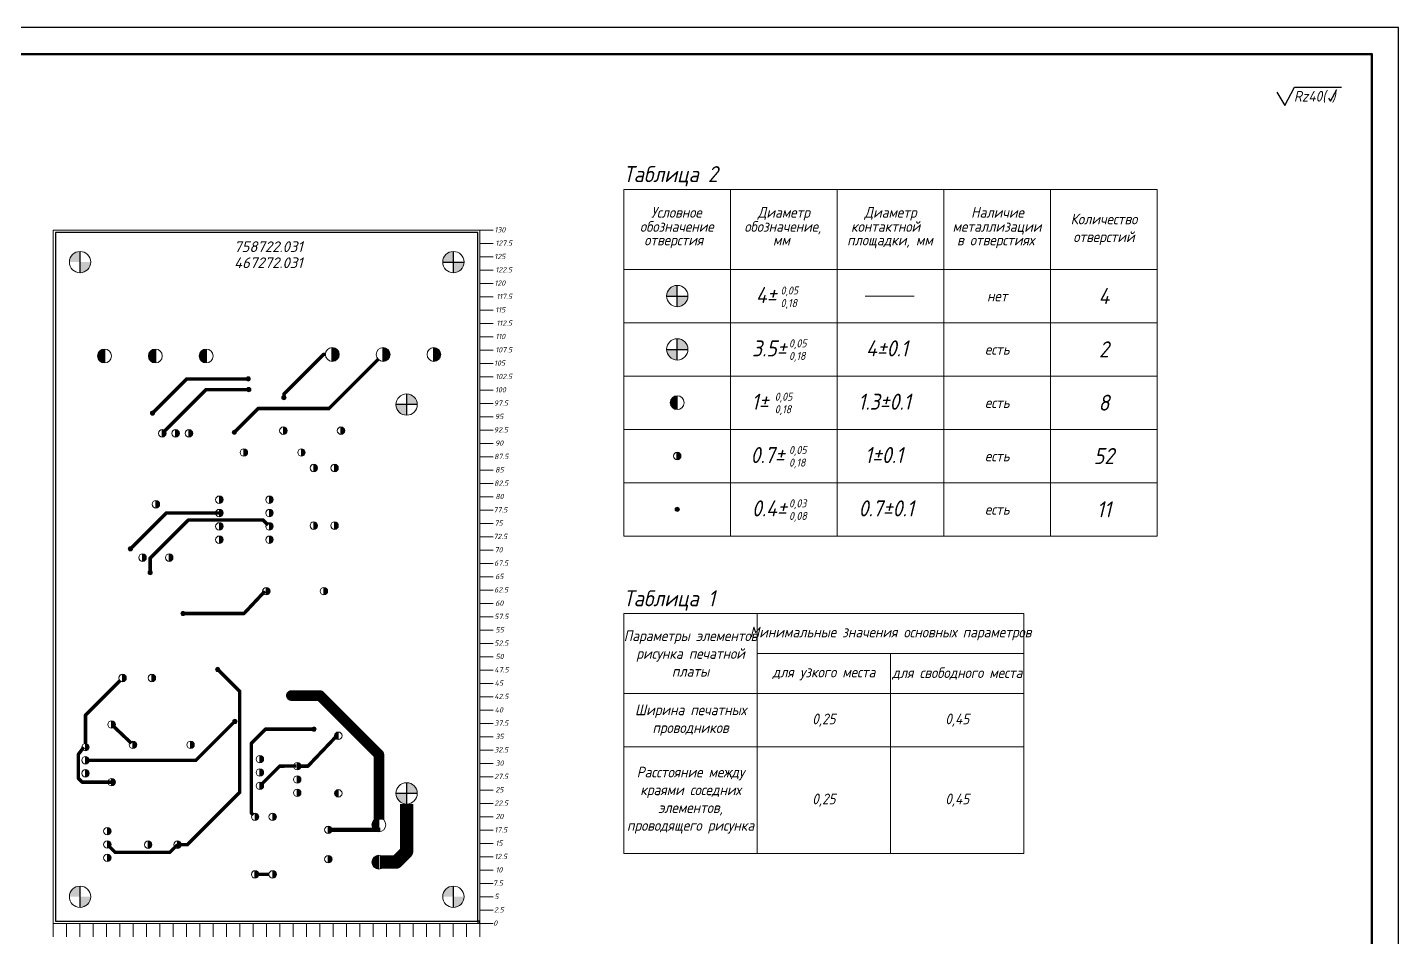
# Model space of a CAD drawing. Header units: millimetres. Extents: x -963 to 6509, y -1367 to 453.
# Drawn here: x 879.4 to 1136.4, y 126.3 to 297 of the extents above; entities that cross this region are included whole.
import ezdxf

# ---------------------------------------------------------------- set-up
doc = ezdxf.new("R2010")
doc.units = ezdxf.units.MM
doc.header["$LTSCALE"] = 0.5
doc.layers.get('0').update_dxf_attribs({"lineweight": 60})
doc.layers.get('Defpoints').update_dxf_attribs({"color": 5})
doc.layers.add('2-штриховка', color=7, linetype='Continuous', true_color=0x00c7c7)
doc.layers.add('4-текст', color=7, linetype='Continuous', true_color=0x00ad00)
for name, color, linetype in [('3-размеры', 6, 'Continuous'), ('BottomLayer', 5, 'Continuous'), ('TopLayer', 1, 'Continuous')]:
    doc.layers.add(name, color=color, linetype=linetype)
doc.layers.add('Для ПП', color=30, linetype='Continuous', lineweight=20)
doc.styles.get("Standard").update_dxf_attribs({"font": 'isocpeui.ttf', "width": 0.9})

msp = doc.modelspace()

# ---------------------------------------------------------------- hatches: boundary and pattern name
at = {"layer": '2-штриховка'}
h = msp.add_hatch(color=256, dxfattribs=at)
h.dxf.hatch_style = 1
h.paths.add_polyline_path([(889.24, 254.988, 0.4142136), (887.24, 252.988), (889.24, 252.988)])
h.paths.add_polyline_path([(891.24, 252.988), (889.24, 252.988), (889.24, 250.988, 0.4142136)])
h = msp.add_hatch(color=256, dxfattribs=at)
h.dxf.hatch_style = 1
h.paths.add_polyline_path([(959.24, 254.988, 0.4142136), (957.24, 252.988), (959.24, 252.988)])
h.paths.add_polyline_path([(961.24, 252.988), (959.24, 252.988), (959.24, 250.988, 0.4142136)])
h = msp.add_hatch(color=256, dxfattribs=at)
h.dxf.hatch_style = 1
h.paths.add_polyline_path([(1001.206, 248.639, 0.4142136), (999.206, 246.639), (1001.206, 246.639)])
h.paths.add_polyline_path([(1003.206, 246.639), (1001.206, 246.639), (1001.206, 244.639, 0.4142136)])
h = msp.add_hatch(color=256, dxfattribs=at)
h.dxf.hatch_style = 1
h.paths.add_polyline_path([(893.843, 234.088), (893.843, 236.688, 0.4142136), (892.543, 235.388, 0.4142136)])
h = msp.add_hatch(color=256, dxfattribs=at)
h.dxf.hatch_style = 1
h.paths.add_polyline_path([(903.368, 234.088), (903.368, 236.688, 0.4142136), (902.068, 235.388, 0.4142136)])
h = msp.add_hatch(color=256, dxfattribs=at)
h.dxf.hatch_style = 1
h.paths.add_polyline_path([(912.893, 234.088), (912.893, 236.688, 0.4142136), (911.593, 235.388, 0.4142136)])
h = msp.add_hatch(color=256, dxfattribs=at)
h.dxf.hatch_style = 1
h.paths.add_polyline_path([(936.543, 236.988), (936.543, 234.388, 0.4142136), (937.843, 235.688, 0.4142136)])
h = msp.add_hatch(color=256, dxfattribs=at)
h.dxf.hatch_style = 1
h.paths.add_polyline_path([(946.068, 236.988), (946.068, 234.388, 0.4142136), (947.368, 235.688, 0.4142136)])
h = msp.add_hatch(color=256, dxfattribs=at)
h.dxf.hatch_style = 1
h.paths.add_polyline_path([(955.593, 236.988), (955.593, 234.388, 0.4142136), (956.893, 235.688, 0.4142136)])
h = msp.add_hatch(color=256, dxfattribs=at)
h.dxf.hatch_style = 1
h.paths.add_polyline_path([(1001.206, 238.639), (1001.206, 236.639), (1003.206, 236.639, 0.4142136)])
h.paths.add_polyline_path([(1001.206, 234.639), (1001.206, 236.639), (999.206, 236.639, 0.4142136)])
h = msp.add_hatch(color=256, dxfattribs=at)
h.dxf.hatch_style = 1
h.paths.add_polyline_path([(921.168, 231.088, 1), (920.368, 231.088, 1)])
h = msp.add_hatch(color=256, dxfattribs=at)
h.dxf.hatch_style = 1
h.paths.add_polyline_path([(921.268, 229.088, 1), (920.468, 229.088, 1)])
h = msp.add_hatch(color=256, dxfattribs=at)
h.dxf.hatch_style = 1
h.paths.add_polyline_path([(927.868, 227.588, 1), (927.068, 227.588, 1)])
h = msp.add_hatch(color=256, dxfattribs=at)
h.dxf.hatch_style = 1
h.paths.add_polyline_path([(950.468, 224.288), (950.468, 226.288), (948.468, 226.288, 0.4142136)])
h.paths.add_polyline_path([(950.468, 228.288), (950.468, 226.288), (952.468, 226.288, 0.4142136)])
h = msp.add_hatch(color=256, dxfattribs=at)
h.dxf.hatch_style = 1
h.paths.add_polyline_path([(999.906, 226.639, 0.4142136), (1001.206, 225.339), (1001.206, 227.939, 0.4142136)])
h = msp.add_hatch(color=256, dxfattribs=at)
h.dxf.hatch_style = 1
h.paths.add_polyline_path([(903.231, 224.688, 1), (902.431, 224.688, 1)])
h = msp.add_hatch(color=256, dxfattribs=at)
h.dxf.hatch_style = 1
h.paths.add_polyline_path([(905.368, 220.888, 0.4142136), (904.668, 221.588), (904.668, 220.188, 0.4142136)])
h = msp.add_hatch(color=256, dxfattribs=at)
h.dxf.hatch_style = 1
h.paths.add_polyline_path([(907.868, 220.888, 0.4142136), (907.168, 221.588), (907.168, 220.188, 0.4142136)])
h = msp.add_hatch(color=256, dxfattribs=at)
h.dxf.hatch_style = 1
h.paths.add_polyline_path([(910.368, 220.888, 0.4142136), (909.668, 221.588), (909.668, 220.188, 0.4142136)])
h = msp.add_hatch(color=256, dxfattribs=at)
h.dxf.hatch_style = 1
h.paths.add_polyline_path([(918.572, 221.074, 1), (917.772, 221.074, 1)])
h = msp.add_hatch(color=256, dxfattribs=at)
h.dxf.hatch_style = 1
h.paths.add_polyline_path([(928.068, 221.388, 0.4142136), (927.368, 222.088), (927.368, 220.688, 0.4142136)])
h = msp.add_hatch(color=256, dxfattribs=at)
h.dxf.hatch_style = 1
h.paths.add_polyline_path([(938.868, 221.388, 0.4142136), (938.168, 222.088), (938.168, 220.688, 0.4142136)])
h = msp.add_hatch(color=256, dxfattribs=at)
h.dxf.hatch_style = 1
h.paths.add_polyline_path([(920.668, 217.288, 0.4142136), (919.968, 217.988), (919.968, 216.588, 0.4142136)])
h = msp.add_hatch(color=256, dxfattribs=at)
h.dxf.hatch_style = 1
h.paths.add_polyline_path([(931.468, 217.288, 0.4142136), (930.768, 217.988), (930.768, 216.588, 0.4142136)])
h = msp.add_hatch(color=256, dxfattribs=at)
h.dxf.hatch_style = 1
h.paths.add_polyline_path([(1001.206, 217.339), (1001.206, 215.939, 0.4142136), (1001.906, 216.639, 0.4142136)])
h = msp.add_hatch(color=256, dxfattribs=at)
h.dxf.hatch_style = 1
h.paths.add_polyline_path([(933.768, 214.388, 0.4142136), (933.068, 215.088), (933.068, 213.688, 0.4142136)])
h = msp.add_hatch(color=256, dxfattribs=at)
h.dxf.hatch_style = 1
h.paths.add_polyline_path([(937.668, 214.388, 0.4142136), (936.968, 215.088), (936.968, 213.688, 0.4142136)])
h = msp.add_hatch(color=256, dxfattribs=at)
h.dxf.hatch_style = 1
h.paths.add_polyline_path([(904.168, 207.588, 0.4142136), (903.468, 208.288), (903.468, 206.888, 0.4142136)])
h = msp.add_hatch(color=256, dxfattribs=at)
h.dxf.hatch_style = 1
h.paths.add_polyline_path([(916.068, 208.438, 0.4142136), (915.368, 209.138), (915.368, 207.738, 0.4142136)])
h = msp.add_hatch(color=256, dxfattribs=at)
h.dxf.hatch_style = 1
h.paths.add_polyline_path([(925.468, 208.438, 0.4142136), (924.768, 209.138), (924.768, 207.738, 0.4142136)])
h = msp.add_hatch(color=256, dxfattribs=at)
h.dxf.hatch_style = 1
h.paths.add_polyline_path([(916.068, 205.938, 0.4142136), (915.368, 206.638), (915.368, 205.238, 0.4142136)])
h = msp.add_hatch(color=256, dxfattribs=at)
h.dxf.hatch_style = 1
h.paths.add_polyline_path([(925.468, 205.938, 0.4142136), (924.768, 206.638), (924.768, 205.238, 0.4142136)])
h = msp.add_hatch(color=256, dxfattribs=at)
h.dxf.hatch_style = 1
h.paths.add_polyline_path([(1000.806, 206.639, 1), (1001.606, 206.639, 1)])
h = msp.add_hatch(color=256, dxfattribs=at)
h.dxf.hatch_style = 1
h.paths.add_polyline_path([(916.068, 203.438, 0.4142136), (915.368, 204.138), (915.368, 202.738, 0.4142136)])
h = msp.add_hatch(color=256, dxfattribs=at)
h.dxf.hatch_style = 1
h.paths.add_polyline_path([(925.468, 203.438, 0.4142136), (924.768, 204.138), (924.768, 202.738, 0.4142136)])
h = msp.add_hatch(color=256, dxfattribs=at)
h.dxf.hatch_style = 1
h.paths.add_polyline_path([(933.768, 203.588, 0.4142136), (933.068, 204.288), (933.068, 202.888, 0.4142136)])
h = msp.add_hatch(color=256, dxfattribs=at)
h.dxf.hatch_style = 1
h.paths.add_polyline_path([(937.668, 203.588, 0.4142136), (936.968, 204.288), (936.968, 202.888, 0.4142136)])
h = msp.add_hatch(color=256, dxfattribs=at)
h.dxf.hatch_style = 1
h.paths.add_polyline_path([(916.068, 200.938, 0.4142136), (915.368, 201.638), (915.368, 200.238, 0.4142136)])
h = msp.add_hatch(color=256, dxfattribs=at)
h.dxf.hatch_style = 1
h.paths.add_polyline_path([(925.468, 200.938, 0.4142136), (924.768, 201.638), (924.768, 200.238, 0.4142136)])
h = msp.add_hatch(color=256, dxfattribs=at)
h.dxf.hatch_style = 1
h.paths.add_polyline_path([(899.091, 199.237, 1), (898.291, 199.237, 1)])
h = msp.add_hatch(color=256, dxfattribs=at)
h.dxf.hatch_style = 1
h.paths.add_polyline_path([(901.668, 197.588, 0.4142136), (900.968, 198.288), (900.968, 196.888, 0.4142136)])
h = msp.add_hatch(color=256, dxfattribs=at)
h.dxf.hatch_style = 1
h.paths.add_polyline_path([(906.668, 197.588, 0.4142136), (905.968, 198.288), (905.968, 196.888, 0.4142136)])
h = msp.add_hatch(color=256, dxfattribs=at)
h.dxf.hatch_style = 1
h.paths.add_polyline_path([(902.799, 194.785, 1), (901.999, 194.785, 1)])
h = msp.add_hatch(color=256, dxfattribs=at)
h.dxf.hatch_style = 1
h.paths.add_polyline_path([(924.868, 191.288, 0.4142136), (924.168, 191.988), (924.168, 190.588, 0.4142136)])
h = msp.add_hatch(color=256, dxfattribs=at)
h.dxf.hatch_style = 1
h.paths.add_polyline_path([(935.668, 191.288, 0.4142136), (934.968, 191.988), (934.968, 190.588, 0.4142136)])
h = msp.add_hatch(color=256, dxfattribs=at)
h.dxf.hatch_style = 1
h.paths.add_polyline_path([(908.946, 187.114, 1), (908.146, 187.114, 1)])
h = msp.add_hatch(color=256, dxfattribs=at)
h.dxf.hatch_style = 1
h.paths.add_polyline_path([(897.918, 175.013, 0.4142136), (897.218, 175.713), (897.218, 174.313, 0.4142136)])
h = msp.add_hatch(color=256, dxfattribs=at)
h.dxf.hatch_style = 1
h.paths.add_polyline_path([(903.418, 175.013, 0.4142136), (902.718, 175.713), (902.718, 174.313, 0.4142136)])
h = msp.add_hatch(color=256, dxfattribs=at)
h.dxf.hatch_style = 1
h.paths.add_polyline_path([(915.448, 176.624, 1), (914.648, 176.624, 1)])
h = msp.add_hatch(color=256, dxfattribs=at)
h.dxf.hatch_style = 1
h.paths.add_polyline_path([(918.691, 166.878, 1), (917.891, 166.878, 1)])
h = msp.add_hatch(color=256, dxfattribs=at)
h.dxf.hatch_style = 1
h.paths.add_polyline_path([(895.868, 166.288, 0.4142136), (895.168, 166.988), (895.168, 165.588, 0.4142136)])
h = msp.add_hatch(color=256, dxfattribs=at)
h.dxf.hatch_style = 1
h.paths.add_polyline_path([(933.508, 165.423, 1), (932.708, 165.423, 1)])
h = msp.add_hatch(color=256, dxfattribs=at)
h.dxf.hatch_style = 1
h.paths.add_polyline_path([(936.968, 164.188, 0.4142136), (937.668, 163.488), (937.668, 164.888, 0.4142136)])
h = msp.add_hatch(color=256, dxfattribs=at)
h.dxf.hatch_style = 1
h.paths.add_polyline_path([(890.968, 162.038, 0.4142136), (890.268, 162.738), (890.268, 161.338, 0.4142136)])
h = msp.add_hatch(color=256, dxfattribs=at)
h.dxf.hatch_style = 1
h.paths.add_polyline_path([(899.868, 162.488, 0.4142136), (899.168, 163.188), (899.168, 161.788, 0.4142136)])
h = msp.add_hatch(color=256, dxfattribs=at)
h.dxf.hatch_style = 1
h.paths.add_polyline_path([(910.668, 162.488, 0.4142136), (909.968, 163.188), (909.968, 161.788, 0.4142136)])
h = msp.add_hatch(color=256, dxfattribs=at)
h.dxf.hatch_style = 1
h.paths.add_polyline_path([(890.968, 159.588, 0.4142136), (890.268, 160.288), (890.268, 158.888, 0.4142136)])
h = msp.add_hatch(color=256, dxfattribs=at)
h.dxf.hatch_style = 1
h.paths.add_polyline_path([(923.668, 159.788, 0.4142136), (922.968, 160.488), (922.968, 159.088, 0.4142136)])
h = msp.add_hatch(color=256, dxfattribs=at)
h.dxf.hatch_style = 1
h.paths.add_polyline_path([(890.968, 157.138, 0.4142136), (890.268, 157.838), (890.268, 156.438, 0.4142136)])
h = msp.add_hatch(color=256, dxfattribs=at)
h.dxf.hatch_style = 1
h.paths.add_polyline_path([(923.668, 157.288, 0.4142136), (922.968, 157.988), (922.968, 156.588, 0.4142136)])
h = msp.add_hatch(color=256, dxfattribs=at)
h.dxf.hatch_style = 1
h.paths.add_polyline_path([(930.668, 158.488, 0.4142136), (929.968, 159.188), (929.968, 157.788, 0.4142136)])
h = msp.add_hatch(color=256, dxfattribs=at)
h.dxf.hatch_style = 1
h.paths.add_polyline_path([(895.868, 155.488, 0.4142136), (895.168, 156.188), (895.168, 154.788, 0.4142136)])
h = msp.add_hatch(color=256, dxfattribs=at)
h.dxf.hatch_style = 1
h.paths.add_polyline_path([(923.668, 154.788, 0.4142136), (922.968, 155.488), (922.968, 154.088, 0.4142136)])
h = msp.add_hatch(color=256, dxfattribs=at)
h.dxf.hatch_style = 1
h.paths.add_polyline_path([(930.668, 155.988, 0.4142136), (929.968, 156.688), (929.968, 155.288, 0.4142136)])
h = msp.add_hatch(color=256, dxfattribs=at)
h.dxf.hatch_style = 1
h.paths.add_polyline_path([(950.468, 151.388), (950.468, 153.388), (948.468, 153.388, 0.4142136)])
h.paths.add_polyline_path([(950.468, 155.388), (950.468, 153.388), (952.468, 153.388, 0.4142136)])
h = msp.add_hatch(color=256, dxfattribs=at)
h.dxf.hatch_style = 1
h.paths.add_polyline_path([(930.668, 153.488, 0.4142136), (929.968, 154.188), (929.968, 152.788, 0.4142136)])
h = msp.add_hatch(color=256, dxfattribs=at)
h.dxf.hatch_style = 1
h.paths.add_polyline_path([(936.968, 153.388, 0.4142136), (937.668, 152.688), (937.668, 154.088, 0.4142136)])
h = msp.add_hatch(color=256, dxfattribs=at)
h.dxf.hatch_style = 1
h.paths.add_polyline_path([(922.768, 148.988, 0.4142136), (922.068, 149.688), (922.068, 148.288, 0.4142136)])
h = msp.add_hatch(color=256, dxfattribs=at)
h.dxf.hatch_style = 1
h.paths.add_polyline_path([(926.068, 148.988, 0.4142136), (925.368, 149.688), (925.368, 148.288, 0.4142136)])
h = msp.add_hatch(color=256, dxfattribs=at)
h.dxf.hatch_style = 1
h.paths.add_polyline_path([(895.068, 146.288, 0.4142136), (894.368, 146.988), (894.368, 145.588, 0.4142136)])
h = msp.add_hatch(color=256, dxfattribs=at)
h.dxf.hatch_style = 1
h.paths.add_polyline_path([(936.493, 146.538, 0.4142136), (935.793, 147.238), (935.793, 145.838, 0.4142136)])
h = msp.add_hatch(color=256, dxfattribs=at)
h.dxf.hatch_style = 1
h.paths.add_polyline_path([(943.968, 147.488, 0.4142136), (945.268, 146.188), (945.268, 148.788, 0.4142136)])
h = msp.add_hatch(color=256, dxfattribs=at)
h.dxf.hatch_style = 1
h.paths.add_polyline_path([(895.068, 143.788, 0.4142136), (894.368, 144.488), (894.368, 143.088, 0.4142136)])
h = msp.add_hatch(color=256, dxfattribs=at)
h.dxf.hatch_style = 1
h.paths.add_polyline_path([(902.718, 143.763, 0.4142136), (902.018, 144.463), (902.018, 143.063, 0.4142136)])
h = msp.add_hatch(color=256, dxfattribs=at)
h.dxf.hatch_style = 1
h.paths.add_polyline_path([(908.218, 143.763, 0.4142136), (907.518, 144.463), (907.518, 143.063, 0.4142136)])
h = msp.add_hatch(color=256, dxfattribs=at)
h.dxf.hatch_style = 1
h.paths.add_polyline_path([(895.068, 141.288, 0.4142136), (894.368, 141.988), (894.368, 140.588, 0.4142136)])
h = msp.add_hatch(color=256, dxfattribs=at)
h.dxf.hatch_style = 1
h.paths.add_polyline_path([(936.493, 141.038, 0.4142136), (935.793, 141.738), (935.793, 140.338, 0.4142136)])
h = msp.add_hatch(color=256, dxfattribs=at)
h.dxf.hatch_style = 1
h.paths.add_polyline_path([(943.968, 140.488, 0.4142136), (945.268, 139.188), (945.268, 141.788, 0.4142136)])
h = msp.add_hatch(color=256, dxfattribs=at)
h.dxf.hatch_style = 1
h.paths.add_polyline_path([(922.768, 138.188, 0.4142136), (922.068, 138.888), (922.068, 137.488, 0.4142136)])
h = msp.add_hatch(color=256, dxfattribs=at)
h.dxf.hatch_style = 1
h.paths.add_polyline_path([(926.068, 138.188, 0.4142136), (925.368, 138.888), (925.368, 137.488, 0.4142136)])
h = msp.add_hatch(color=256, dxfattribs=at)
h.dxf.hatch_style = 1
h.paths.add_polyline_path([(889.24, 135.988, 0.4142136), (887.24, 133.988), (889.24, 133.988)])
h.paths.add_polyline_path([(891.24, 133.988), (889.24, 133.988), (889.24, 131.988, 0.4142136)])
h = msp.add_hatch(color=256, dxfattribs=at)
h.dxf.hatch_style = 1
h.paths.add_polyline_path([(959.24, 135.988, 0.4142136), (957.24, 133.988), (959.24, 133.988)])
h.paths.add_polyline_path([(961.24, 133.988), (959.24, 133.988), (959.24, 131.988, 0.4142136)])

# ---------------------------------------------------------------- linework, layer by layer
at = {"lineweight": 60}
msp.add_lwpolyline([(736.439, 5), (1131.439, 5), (1131.439, 292), (736.439, 292)], close=True, dxfattribs=at)
at = {"layer": '3-размеры'}
for p, q in [((1115.125, 282.376), (1116.93, 285.771)), ((1116.93, 285.771), (1125.727, 285.771)), ((1123.687, 283.153), (1124.848, 285.39)), ((1113.599, 284.838), (1115.125, 282.376)), ((1123.331, 283.733), (1123.687, 283.153))]:
    msp.add_line(p, q, dxfattribs=at)
at = {"layer": '4-текст'}
for p, q in [((889.24, 250.988), (889.24, 254.988)), ((959.24, 250.988), (959.24, 254.988)), ((957.24, 252.988), (961.24, 252.988)), ((1001.206, 244.639), (1001.206, 248.639)), ((999.206, 246.639), (1003.206, 246.639)), ((893.843, 236.688), (893.843, 234.088)), ((903.368, 236.688), (903.368, 234.088)), ((912.893, 236.688), (912.893, 234.088)), ((936.543, 234.388), (936.543, 236.988)), ((946.068, 234.388), (946.068, 236.988)), ((955.593, 234.388), (955.593, 236.988)), ((999.206, 236.639), (1003.206, 236.639)), ((1001.206, 234.639), (1001.206, 238.639)), ((952.468, 226.288), (948.468, 226.288)), ((950.468, 228.288), (950.468, 224.288)), ((1001.206, 225.339), (1001.206, 227.939)), ((904.668, 221.588), (904.668, 220.188)), ((907.168, 221.588), (907.168, 220.188)), ((909.668, 221.588), (909.668, 220.188)), ((927.368, 222.088), (927.368, 220.688)), ((938.168, 222.088), (938.168, 220.688)), ((919.968, 217.988), (919.968, 216.588)), ((930.768, 217.988), (930.768, 216.588)), ((1001.206, 215.939), (1001.206, 217.339)), ((933.068, 215.088), (933.068, 213.688)), ((936.968, 215.088), (936.968, 213.688)), ((903.468, 208.288), (903.468, 206.888)), ((915.368, 209.138), (915.368, 207.738)), ((924.768, 209.138), (924.768, 207.738)), ((915.368, 206.638), (915.368, 205.238)), ((924.768, 206.638), (924.768, 205.238)), ((915.368, 204.138), (915.368, 202.738)), ((924.768, 204.138), (924.768, 202.738)), ((933.068, 204.288), (933.068, 202.888)), ((936.968, 204.288), (936.968, 202.888)), ((915.368, 201.638), (915.368, 200.238)), ((924.768, 201.638), (924.768, 200.238)), ((900.968, 198.288), (900.968, 196.888)), ((905.968, 198.288), (905.968, 196.888)), ((924.168, 191.988), (924.168, 190.588)), ((934.968, 191.988), (934.968, 190.588)), ((897.218, 175.713), (897.218, 174.313)), ((902.718, 175.713), (902.718, 174.313)), ((895.168, 166.988), (895.168, 165.588)), ((937.668, 163.488), (937.668, 164.888)), ((890.268, 162.738), (890.268, 161.338)), ((899.168, 163.188), (899.168, 161.788)), ((909.968, 163.188), (909.968, 161.788)), ((890.268, 160.288), (890.268, 158.888)), ((922.968, 160.488), (922.968, 159.088)), ((890.268, 157.838), (890.268, 156.438)), ((922.968, 157.988), (922.968, 156.588)), ((929.968, 159.188), (929.968, 157.788)), ((895.168, 156.188), (895.168, 154.788)), ((922.968, 155.488), (922.968, 154.088)), ((929.968, 156.688), (929.968, 155.288)), ((950.468, 155.388), (950.468, 151.388)), ((929.968, 154.188), (929.968, 152.788)), ((937.668, 152.688), (937.668, 154.088)), ((952.468, 153.388), (948.468, 153.388)), ((922.068, 149.688), (922.068, 148.288)), ((925.368, 149.688), (925.368, 148.288)), ((894.368, 146.988), (894.368, 145.588)), ((935.793, 147.238), (935.793, 145.838)), ((945.268, 146.188), (945.268, 148.788)), ((894.368, 144.488), (894.368, 143.088)), ((902.018, 144.463), (902.018, 143.063)), ((907.518, 144.463), (907.518, 143.063)), ((894.368, 141.988), (894.368, 140.588)), ((935.793, 141.738), (935.793, 140.338)), ((945.268, 139.188), (945.268, 141.788)), ((945.268, 139.188), (945.268, 141.788)), ((922.068, 137.488), (922.068, 138.888)), ((925.368, 138.888), (925.368, 137.488)), ((889.24, 131.988), (889.24, 135.988)), ((959.24, 131.988), (959.24, 135.988))]:
    msp.add_line(p, q, dxfattribs=at)
at = {"layer": 'BottomLayer'}
for points, const_width in [([(934.919, 235.688), (927.468, 228.237)], 0.65), ([(935.243, 235.688), (934.919, 235.688)], 0.65), ([(945.149, 234.768), (935.925, 225.545)], 0.65), ([(909.231, 231.088), (902.831, 224.688)], 0.65), ([(920.768, 231.088), (909.231, 231.088)], 0.65), ([(912.868, 229.088), (905.163, 221.383)], 0.65), ([(920.868, 229.088), (912.868, 229.088)], 0.65), ([(927.468, 227.588), (927.468, 228.237)], 0.65), ([(922.643, 225.545), (918.172, 221.074)], 0.65), ([(935.925, 225.545), (922.643, 225.545)], 0.65), ([(905.391, 205.938), (898.691, 199.237)], 0.65), ([(915.368, 205.938), (905.391, 205.938)], 0.65), ([(909.562, 204.64), (902.399, 197.478)], 0.65), ([(923.566, 204.64), (909.562, 204.64)], 0.65), ([(924.495, 203.711), (923.566, 204.64)], 0.65), ([(902.399, 194.785), (902.399, 197.478)], 0.65), ([(923.903, 191.288), (919.995, 187.114)], 0.65), ([(919.995, 187.114), (908.546, 187.114)], 0.65), ([(896.723, 174.518), (890.268, 168.063)], 0.65), ([(919.188, 172.484), (915.048, 176.624)], 0.65), ([(919.188, 153.586), (919.188, 172.484)], 0.65), ([(934.2, 171.722), (928.866, 171.722)], 2), ([(945.268, 160.653), (934.2, 171.722)], 2), ([(890.268, 162.738), (890.268, 168.063)], 0.65), ([(918.249, 166.871), (910.966, 159.588)], 0.65), ([(898.896, 162.76), (895.677, 165.806)], 0.65), ([(924.014, 165.423), (921.373, 162.781)], 0.65), ([(933.108, 165.423), (924.014, 165.423)], 0.65), ([(889.939, 162.038), (888.937, 160.706)], 0.65), ([(921.373, 149.683), (921.373, 162.781)], 0.65), ([(937.396, 164.188), (931.968, 158.488)], 0.65), ([(888.937, 156.203), (888.937, 160.706)], 0.65), ([(910.966, 159.588), (890.968, 159.588)], 0.65), ([(945.268, 148.467), (945.268, 160.653)], 2), ([(926.668, 158.488), (923.463, 155.283)], 0.65), ([(929.808, 158.514), (926.668, 158.488)], 0.65), ([(931.968, 158.488), (930.668, 158.488)], 0.65), ([(889.652, 155.488), (888.937, 156.203)], 0.65), ([(895.168, 155.488), (889.652, 155.488)], 0.65), ([(919.188, 153.586), (909.365, 143.763)], 0.65), ([(950.468, 142.45), (950.468, 151.388)], 2.5), ([(921.748, 149.322), (921.373, 149.683)], 0.65), ([(945.559, 146.538), (936.493, 146.538)], 0.8), ([(907.518, 143.763), (906.065, 142.309)], 0.65), ([(909.365, 143.763), (908.218, 143.763)], 0.65), ([(895.847, 142.309), (894.863, 143.293)], 0.65), ([(906.065, 142.309), (895.847, 142.309)], 0.65), ([(948.506, 140.488), (945.484, 140.488)], 2.5), ([(950.468, 142.45), (948.506, 140.488)], 2.5), ([(924.668, 138.188), (922.768, 138.188)], 0.65)]:
    msp.add_lwpolyline(points, dxfattribs=dict(at, const_width=const_width))
for points, const_width in [([(935.082, 235.688, -1), (934.757, 235.688, -1)], 0.325), ([(935.082, 235.688, -1), (934.757, 235.688, -1)], 0.325), ([(909.393, 231.088, -1), (909.068, 231.088, -1)], 0.325), ([(909.393, 231.088, -1), (909.068, 231.088, -1)], 0.325), ([(913.031, 229.088, -1), (912.706, 229.088, -1)], 0.325), ([(913.031, 229.088, -1), (912.706, 229.088, -1)], 0.325), ([(921.043, 229.088, -1), (920.693, 229.088, -1)], 0.35), ([(921.031, 229.088, -1), (920.706, 229.088, -1)], 0.325), ([(927.643, 227.588, -1), (927.293, 227.588, -1)], 0.35), ([(927.631, 228.237, -1), (927.306, 228.237, -1)], 0.325), ([(927.631, 228.237, -1), (927.306, 228.237, -1)], 0.325), ([(927.631, 227.588, -1), (927.306, 227.588, -1)], 0.325), ([(903.006, 224.688, -1), (902.656, 224.688, -1)], 0.35), ([(902.993, 224.688, -1), (902.668, 224.688, -1)], 0.325), ([(922.805, 225.545, -1), (922.48, 225.545, -1)], 0.325), ([(922.805, 225.545, -1), (922.48, 225.545, -1)], 0.325), ([(936.088, 225.545, -1), (935.763, 225.545, -1)], 0.325), ([(936.088, 225.545, -1), (935.763, 225.545, -1)], 0.325), ([(918.347, 221.074, -1), (917.997, 221.074, -1)], 0.35), ([(918.335, 221.074, -1), (918.01, 221.074, -1)], 0.325), ([(905.553, 205.938, -1), (905.228, 205.938, -1)], 0.325), ([(905.553, 205.938, -1), (905.228, 205.938, -1)], 0.325), ([(909.724, 204.64, -1), (909.399, 204.64, -1)], 0.325), ([(909.724, 204.64, -1), (909.399, 204.64, -1)], 0.325), ([(923.728, 204.64, -1), (923.403, 204.64, -1)], 0.325), ([(923.728, 204.64, -1), (923.403, 204.64, -1)], 0.325), ([(898.866, 199.237, -1), (898.516, 199.237, -1)], 0.35), ([(898.853, 199.237, -1), (898.528, 199.237, -1)], 0.325), ([(902.561, 197.478, -1), (902.236, 197.478, -1)], 0.325), ([(902.561, 197.478, -1), (902.236, 197.478, -1)], 0.325), ([(902.574, 194.785, -1), (902.224, 194.785, -1)], 0.35), ([(902.561, 194.785, -1), (902.236, 194.785, -1)], 0.325), ([(908.721, 187.114, -1), (908.371, 187.114, -1)], 0.35), ([(908.708, 187.114, -1), (908.383, 187.114, -1)], 0.325), ([(920.158, 187.114, -1), (919.833, 187.114, -1)], 0.325), ([(920.158, 187.114, -1), (919.833, 187.114, -1)], 0.325), ([(915.223, 176.624, -1), (914.873, 176.624, -1)], 0.35), ([(915.211, 176.624, -1), (914.886, 176.624, -1)], 0.325), ([(919.351, 172.484, -1), (919.026, 172.484, -1)], 0.325), ([(919.351, 172.484, -1), (919.026, 172.484, -1)], 0.325), ([(929.366, 171.722, -1), (928.366, 171.722, -1)], 1), ([(934.7, 171.722, -1), (933.7, 171.722, -1)], 1), ([(934.7, 171.722, -1), (933.7, 171.722, -1)], 1), ([(929.041, 171.722, -1), (928.691, 171.722, -1)], 0.35), ([(890.431, 168.063, -1), (890.106, 168.063, -1)], 0.325), ([(890.431, 168.063, -1), (890.106, 168.063, -1)], 0.325), ([(918.424, 166.871, -1), (918.074, 166.871, -1)], 0.35), ([(918.411, 166.871, -1), (918.086, 166.871, -1)], 0.325), ([(924.177, 165.423, -1), (923.852, 165.423, -1)], 0.325), ([(924.177, 165.423, -1), (923.852, 165.423, -1)], 0.325), ([(933.283, 165.423, -1), (932.933, 165.423, -1)], 0.35), ([(933.27, 165.423, -1), (932.945, 165.423, -1)], 0.325), ([(921.535, 162.781, -1), (921.21, 162.781, -1)], 0.325), ([(921.535, 162.781, -1), (921.21, 162.781, -1)], 0.325), ([(889.099, 160.706, -1), (888.774, 160.706, -1)], 0.325), ([(889.099, 160.706, -1), (888.774, 160.706, -1)], 0.325), ([(911.128, 159.588, -1), (910.803, 159.588, -1)], 0.325), ([(911.128, 159.588, -1), (910.803, 159.588, -1)], 0.325), ([(945.768, 160.653, -1), (944.768, 160.653, -1)], 1), ([(945.768, 160.653, -1), (944.768, 160.653, -1)], 1), ([(926.831, 158.488, -1), (926.506, 158.488, -1)], 0.325), ([(926.831, 158.488, -1), (926.506, 158.488, -1)], 0.325), ([(932.131, 158.488, -1), (931.806, 158.488, -1)], 0.325), ([(932.131, 158.488, -1), (931.806, 158.488, -1)], 0.325), ([(889.099, 156.203, -1), (888.774, 156.203, -1)], 0.325), ([(889.099, 156.203, -1), (888.774, 156.203, -1)], 0.325), ([(889.814, 155.488, -1), (889.49, 155.488, -1)], 0.325), ([(889.814, 155.488, -1), (889.49, 155.488, -1)], 0.325), ([(895.331, 155.488, -1), (895.006, 155.488, -1)], 0.325), ([(919.351, 153.586, -1), (919.026, 153.586, -1)], 0.325), ([(919.351, 153.586, -1), (919.026, 153.586, -1)], 0.325), ([(921.535, 149.683, -1), (921.21, 149.683, -1)], 0.325), ([(921.535, 149.683, -1), (921.21, 149.683, -1)], 0.325), ([(944.518, 146.538, -1), (944.118, 146.538, -1)], 0.4), ([(944.518, 146.538, -1), (944.118, 146.538, -1)], 0.4), ([(909.527, 143.763, -1), (909.202, 143.763, -1)], 0.325), ([(909.527, 143.763, -1), (909.202, 143.763, -1)], 0.325), ([(896.01, 142.309, -1), (895.685, 142.309, -1)], 0.325), ([(896.01, 142.309, -1), (895.685, 142.309, -1)], 0.325), ([(906.227, 142.309, -1), (905.902, 142.309, -1)], 0.325), ([(906.227, 142.309, -1), (905.902, 142.309, -1)], 0.325), ([(949.131, 140.488, -1), (947.881, 140.488, -1)], 1.25), ([(949.131, 140.488, -1), (947.881, 140.488, -1)], 1.25), ([(951.093, 142.45, -1), (949.843, 142.45, -1)], 1.25), ([(951.093, 142.45, -1), (949.843, 142.45, -1)], 1.25)]:
    msp.add_lwpolyline(points, format="xyb", close=True, dxfattribs=dict(at, const_width=const_width))
at = {"layer": 'Defpoints'}
for p, q in [((964.223, 129.4), (963.823, 129.4)), ((963.823, 129.4), (963.823, 129)), ((964.223, 129), (964.223, 129.4))]:
    msp.add_line(p, q, dxfattribs=at)
msp.add_lwpolyline([(716.439, 0), (1136.439, 0), (1136.439, 297), (716.439, 297)], close=True, dxfattribs=at)
msp.add_lwpolyline([(716.439, 0), (1136.439, 0), (1136.439, 297), (716.439, 297)], close=True, dxfattribs=at)
at = {"layer": 'TopLayer'}
for p, q in [((884.618, 258.575), (884.618, 129.4)), ((963.823, 258.575), (884.618, 258.575)), ((963.823, 129.4), (963.823, 258.575)), ((884.618, 129.4), (963.823, 129.4))]:
    msp.add_line(p, q, dxfattribs=at)
at = {"layer": 'Для ПП'}
for p, q in [((991.206, 266.639), (991.206, 201.639)), ((1091.206, 266.639), (991.206, 266.639)), ((991.206, 266.639), (1011.206, 266.639)), ((991.206, 266.639), (991.206, 251.639)), ((1011.206, 266.639), (1011.206, 201.639)), ((1031.206, 201.639), (1031.206, 266.639)), ((1031.206, 266.639), (1051.206, 266.639)), ((1051.206, 266.639), (1051.206, 201.639)), ((1071.206, 201.639), (1071.206, 266.639)), ((1091.206, 201.639), (1091.206, 266.639)), ((884.223, 129), (884.223, 259)), ((884.223, 259), (964.223, 259)), ((964.223, 259), (964.223, 129)), ((964.223, 259), (966.723, 259)), ((964.223, 256.5), (966.723, 256.5)), ((964.223, 254), (966.723, 254)), ((964.223, 251.5), (966.723, 251.5)), ((991.206, 251.639), (1091.206, 251.639)), ((1091.206, 251.639), (1091.206, 241.639)), ((964.223, 249), (966.723, 249)), ((964.223, 246.5), (966.723, 246.5)), ((1036.435, 246.639), (1045.61, 246.639)), ((964.223, 244), (966.723, 244)), ((1091.206, 241.639), (991.206, 241.639)), ((991.206, 241.639), (991.206, 231.639)), ((964.223, 241.5), (966.723, 241.5)), ((964.223, 239), (966.723, 239)), ((964.223, 236.5), (966.723, 236.5)), ((964.223, 234), (966.723, 234)), ((964.223, 231.5), (966.723, 231.5)), ((991.206, 231.639), (1091.206, 231.639)), ((1091.206, 231.639), (1091.206, 221.639)), ((964.223, 229), (966.723, 229)), ((964.223, 226.5), (966.723, 226.5)), ((964.223, 224), (966.723, 224)), ((964.223, 221.5), (966.723, 221.5)), ((1091.206, 221.639), (991.206, 221.639)), ((991.206, 221.639), (991.206, 201.639)), ((964.223, 219), (966.723, 219)), ((964.223, 216.5), (966.723, 216.5)), ((964.223, 214), (966.723, 214)), ((964.223, 211.5), (966.723, 211.5)), ((991.206, 211.639), (1091.206, 211.639)), ((964.223, 209), (966.723, 209)), ((964.223, 206.5), (966.723, 206.5)), ((964.223, 204), (966.723, 204)), ((964.223, 201.5), (966.723, 201.5)), ((991.206, 201.639), (1091.206, 201.639)), ((964.223, 199), (966.723, 199)), ((964.223, 196.5), (966.723, 196.5)), ((964.223, 194), (966.723, 194)), ((964.223, 191.5), (966.723, 191.5)), ((964.223, 189), (966.723, 189)), ((964.223, 186.5), (966.723, 186.5)), ((991.206, 187.104), (991.206, 142.104)), ((1066.206, 187.104), (991.206, 187.104)), ((991.206, 187.104), (991.206, 172.104)), ((991.206, 187.104), (1016.206, 187.104)), ((1016.206, 187.104), (1016.206, 142.104)), ((1066.206, 142.104), (1066.206, 187.104)), ((964.223, 184), (966.723, 184)), ((964.223, 181.5), (966.723, 181.5)), ((964.223, 179), (966.723, 179)), ((1016.206, 179.604), (1066.206, 179.604)), ((1041.206, 142.104), (1041.206, 179.604)), ((964.223, 176.5), (966.723, 176.5)), ((964.223, 174), (966.723, 174)), ((964.223, 171.5), (966.723, 171.5)), ((991.206, 172.104), (1066.206, 172.104)), ((1066.206, 172.104), (1066.206, 162.104)), ((964.223, 169), (966.723, 169)), ((964.223, 166.5), (966.723, 166.5)), ((964.223, 164), (966.723, 164)), ((1066.206, 162.104), (991.206, 162.104)), ((964.223, 161.5), (966.723, 161.5)), ((964.223, 159), (966.723, 159)), ((964.223, 156.5), (966.723, 156.5)), ((964.223, 154), (966.723, 154)), ((964.223, 151.5), (966.723, 151.5)), ((964.223, 149), (966.723, 149)), ((964.223, 146.5), (966.723, 146.5)), ((964.223, 144), (966.723, 144)), ((964.223, 141.5), (966.723, 141.5)), ((991.206, 142.104), (1066.206, 142.104)), ((1016.206, 142.104), (1041.206, 142.104)), ((964.223, 139), (966.723, 139)), ((964.223, 136.5), (966.723, 136.5)), ((964.223, 134), (966.723, 134)), ((964.223, 131.5), (966.723, 131.5)), ((964.223, 129), (884.223, 129)), ((884.223, 129), (884.223, 126.5)), ((886.723, 129), (886.723, 126.5)), ((889.223, 129), (889.223, 126.5)), ((891.723, 129), (891.723, 126.5)), ((894.223, 129), (894.223, 126.5)), ((896.723, 129), (896.723, 126.5)), ((899.223, 129), (899.223, 126.5)), ((901.723, 129), (901.723, 126.5)), ((904.223, 129), (904.223, 126.5)), ((906.723, 129), (906.723, 126.5)), ((909.223, 129), (909.223, 126.5)), ((911.723, 129), (911.723, 126.5)), ((914.223, 129), (914.223, 126.5)), ((916.723, 129), (916.723, 126.5)), ((919.223, 129), (919.223, 126.5)), ((921.723, 129), (921.723, 126.5)), ((924.223, 129), (924.223, 126.5)), ((926.723, 129), (926.723, 126.5)), ((929.223, 129), (929.223, 126.5)), ((931.723, 129), (931.723, 126.5)), ((934.223, 129), (934.223, 126.5)), ((936.723, 129), (936.723, 126.5)), ((939.223, 129), (939.223, 126.5)), ((941.723, 129), (941.723, 126.5)), ((944.223, 129), (944.223, 126.5)), ((946.723, 129), (946.723, 126.5)), ((949.223, 129), (949.223, 126.5)), ((951.723, 129), (951.723, 126.5)), ((954.223, 129), (954.223, 126.5)), ((956.723, 129), (956.723, 126.5)), ((959.223, 129), (959.223, 126.5)), ((961.723, 129), (961.723, 126.5)), ((964.223, 129), (966.723, 129)), ((964.223, 129), (964.223, 126.5))]:
    msp.add_line(p, q, dxfattribs=at)
for centre, radius in [((889.24, 252.988), 2), ((959.24, 252.988), 2), ((1001.206, 246.639), 2), ((893.843, 235.388), 1.3), ((893.843, 235.388), 1.3), ((903.368, 235.388), 1.3), ((903.368, 235.388), 1.3), ((903.368, 235.388), 1.3), ((912.893, 235.388), 1.3), ((912.893, 235.388), 1.3), ((912.893, 235.388), 1.3), ((936.543, 235.688), 1.3), ((936.543, 235.688), 1.3), ((946.068, 235.688), 1.3), ((946.068, 235.688), 1.3), ((955.593, 235.688), 1.3), ((955.593, 235.688), 1.3), ((1001.206, 236.639), 2), ((920.768, 231.088), 0.4), ((920.768, 231.088), 0.4), ((920.868, 229.088), 0.4), ((920.868, 229.088), 0.4), ((927.468, 227.588), 0.4), ((927.468, 227.588), 0.4), ((950.468, 226.288), 2), ((1001.206, 226.639), 1.3), ((902.831, 224.688), 0.4), ((902.831, 224.688), 0.4), ((904.668, 220.888), 0.7), ((904.668, 220.888), 0.7), ((907.168, 220.888), 0.7), ((907.168, 220.888), 0.7), ((909.668, 220.888), 0.7), ((909.668, 220.888), 0.7), ((918.172, 221.074), 0.4), ((918.172, 221.074), 0.4), ((927.368, 221.388), 0.7), ((927.368, 221.388), 0.7), ((938.168, 221.388), 0.7), ((938.168, 221.388), 0.7), ((919.968, 217.288), 0.7), ((919.968, 217.288), 0.7), ((930.768, 217.288), 0.7), ((930.768, 217.288), 0.7), ((1001.206, 216.639), 0.7), ((933.068, 214.388), 0.7), ((933.068, 214.388), 0.7), ((936.968, 214.388), 0.7), ((936.968, 214.388), 0.7), ((903.468, 207.588), 0.7), ((903.468, 207.588), 0.7), ((915.368, 208.438), 0.7), ((915.368, 208.438), 0.7), ((924.768, 208.438), 0.7), ((924.768, 208.438), 0.7), ((915.368, 205.938), 0.7), ((915.368, 205.938), 0.7), ((924.768, 205.938), 0.7), ((924.768, 205.938), 0.7), ((1001.206, 206.639), 0.4), ((915.368, 203.438), 0.7), ((915.368, 203.438), 0.7), ((924.768, 203.438), 0.7), ((924.768, 203.438), 0.7), ((933.068, 203.588), 0.7), ((933.068, 203.588), 0.7), ((936.968, 203.588), 0.7), ((936.968, 203.588), 0.7), ((915.368, 200.938), 0.7), ((915.368, 200.938), 0.7), ((924.768, 200.938), 0.7), ((924.768, 200.938), 0.7), ((898.691, 199.237), 0.4), ((898.691, 199.237), 0.4), ((900.968, 197.588), 0.7), ((900.968, 197.588), 0.7), ((905.968, 197.588), 0.7), ((905.968, 197.588), 0.7), ((902.399, 194.785), 0.4), ((902.399, 194.785), 0.4), ((924.168, 191.288), 0.7), ((924.168, 191.288), 0.7), ((934.968, 191.288), 0.7), ((934.968, 191.288), 0.7), ((908.546, 187.114), 0.4), ((908.546, 187.114), 0.4), ((897.218, 175.013), 0.7), ((897.218, 175.013), 0.7), ((902.718, 175.013), 0.7), ((902.718, 175.013), 0.7), ((915.048, 176.624), 0.4), ((915.048, 176.624), 0.4), ((918.291, 166.878), 0.4), ((918.291, 166.878), 0.4), ((895.168, 166.288), 0.7), ((895.168, 166.288), 0.7), ((933.108, 165.423), 0.4), ((937.668, 164.188), 0.7), ((937.668, 164.188), 0.7), ((890.268, 162.038), 0.7), ((890.268, 162.038), 0.7), ((899.168, 162.488), 0.7), ((899.168, 162.488), 0.7), ((909.968, 162.488), 0.7), ((909.968, 162.488), 0.7), ((890.268, 159.588), 0.7), ((890.268, 159.588), 0.7), ((922.968, 159.788), 0.7), ((922.968, 159.788), 0.7), ((890.268, 157.138), 0.7), ((890.268, 157.138), 0.7), ((922.968, 157.288), 0.7), ((922.968, 157.288), 0.7), ((929.968, 158.488), 0.7), ((929.968, 158.488), 0.7), ((895.168, 155.488), 0.7), ((895.168, 155.488), 0.7), ((922.968, 154.788), 0.7), ((922.968, 154.788), 0.7), ((929.968, 155.988), 0.7), ((929.968, 155.988), 0.7), ((950.468, 153.388), 2), ((929.968, 153.488), 0.7), ((929.968, 153.488), 0.7), ((937.668, 153.388), 0.7), ((937.668, 153.388), 0.7), ((922.068, 148.988), 0.7), ((922.068, 148.988), 0.7), ((925.368, 148.988), 0.7), ((925.368, 148.988), 0.7), ((894.368, 146.288), 0.7), ((894.368, 146.288), 0.7), ((935.793, 146.538), 0.7), ((935.793, 146.538), 0.7), ((945.268, 147.488), 1.3), ((945.268, 147.488), 1.3), ((945.268, 147.488), 1.3), ((894.368, 143.788), 0.7), ((894.368, 143.788), 0.7), ((902.018, 143.763), 0.7), ((902.018, 143.763), 0.7), ((907.518, 143.763), 0.7), ((907.518, 143.763), 0.7), ((894.368, 141.288), 0.7), ((894.368, 141.288), 0.7), ((935.793, 141.038), 0.7), ((935.793, 141.038), 0.7), ((945.268, 140.488), 1.3), ((945.268, 140.488), 1.3), ((945.268, 140.488), 1.3), ((945.268, 140.488), 1.3), ((922.068, 138.188), 0.7), ((922.068, 138.188), 0.7), ((925.368, 138.188), 0.7), ((925.368, 138.188), 0.7), ((889.24, 133.988), 2), ((959.24, 133.988), 2)]:
    msp.add_circle(centre, radius, dxfattribs=at)

# ---------------------------------------------------------------- texts
at = {"layer": '4-текст', "width": 0.9}
for s, height, p in [('Rz40( )', 2, (1116.817, 283.093)), ('Таблица 2', 3, (991.12, 267.995)), ('Условное', 2, (996.297, 261.325)), ('Диаметр', 2, (1016.297, 261.325)), ('Диаметр', 2, (1036.297, 261.325)), ('Наличие', 2, (1056.297, 261.325)), ('обозначение', 2, (994.22, 258.675)), ('обозначение,', 2, (1013.794, 258.675)), ('контактной', 2, (1033.794, 258.675)), ('металлизации', 2, (1052.83, 258.675)), ('отверстия', 2, (995.023, 256.135)), ('мм', 2, (1019.155, 256.135)), ('площадки, мм', 2, (1033.058, 256.135)), ('в отверстиях', 2, (1053.661, 256.135)), ('4%%P', 3, (1015.943, 245.319)), ('0,05', 1.5, (1020.583, 246.923)), ('0,18', 1.5, (1020.583, 244.565)), ('3.5%%P', 3, (1015.212, 235.319)), ('0,05', 1.5, (1022.166, 237.011)), ('4%%P0.1', 3, (1036.604, 235.319)), ('0,18', 1.5, (1022.166, 234.653)), ('1%%P', 3, (1015.12, 225.319)), ('0,05', 1.5, (1019.493, 227.011)), ('1.3%%P0.1', 3, (1035.12, 225.319)), ('0,18', 1.5, (1019.493, 224.653)), ('0,05', 1.5, (1022.166, 217.011)), ('0.7%%P', 3, (1014.955, 215.319)), ('0,18', 1.5, (1022.166, 214.653)), ('1%%P0.1', 3, (1036.374, 215.319)), ('0.4%%P', 3, (1015.212, 205.319)), ('0,03', 1.5, (1022.166, 207.011)), ('0.7%%P0.1', 3, (1035.212, 205.319)), ('0,08', 1.5, (1022.166, 204.653)), ('Таблица 1', 3, (991.12, 188.46))]:
    msp.add_text(s, height=height, dxfattribs=at).set_placement(p)
at = {"layer": '4-текст'}
for s, p in [('758722.031', (918.128, 254.889)), ('467272.031', (918.128, 251.879))]:
    msp.add_text(s, height=2, dxfattribs=at).set_placement(p)
at = {"layer": '4-текст', "attachment_point": 5}
for s, width, insert, char_height in [('\\pxqc;Количество \\Pотверстий', 20, (1081.206, 259.139), 2), ('\\pxqc;нет', 20, (1061.206, 246.639), 2), ('\\pxqc;4', 20, (1081.206, 246.639), 3), ('\\pxqc;есть', 20, (1061.206, 236.639), 2), ('\\pxqc;2', 20, (1081.206, 236.639), 3), ('\\pxqc;есть', 20, (1061.206, 226.639), 2), ('\\pxqc;8', 20, (1081.206, 226.639), 3), ('\\pxqc;есть', 20, (1061.206, 216.639), 2), ('\\pxqc;52', 20, (1081.206, 216.639), 3), ('\\pxqc;есть', 20, (1061.206, 206.639), 2), ('\\pxqc;11', 20, (1081.206, 206.639), 3), ('\\pxqc;Параметры элементов рисунка печатной платы', 25, (1003.706, 179.604), 2), ('\\pxqc;Минимальные значения основных параметров', 50, (1041.206, 183.354), 2), ('\\pxqc;для узкого места', 25, (1028.706, 175.854), 2), ('\\pxqc;для свободного места', 25, (1053.706, 175.854), 2), ('\\pxqc;Ширина печатных проводников', 25, (1003.706, 167.104), 2), ('\\pxqc;0,25', 25, (1028.706, 167.104), 2), ('\\pxqc;0,45', 25, (1053.706, 167.104), 2), ('\\pxqc;Расстояние между краями соседних элементов, проводящего рисунка', 25, (1003.706, 152.104), 2), ('\\pxqc;0,25', 25, (1028.706, 152.104), 2), ('\\pxqc;0,45', 25, (1053.706, 152.104), 2)]:
    msp.add_mtext_dynamic_manual_height_columns(s, width=width, gutter_width=10, heights=[0], dxfattribs=dict(at, insert=insert, char_height=char_height))
at = {"layer": 'Для ПП', "width": 0.9}
for s, p in [('130', (966.935, 258.549)), ('125', (966.91, 253.549)), ('127.5', (967.105, 256.049)), ('122.5', (967.105, 251.049)), ('120', (966.935, 248.549)), ('117.5', (967.292, 246.049)), ('115', (967.096, 243.549)), ('112.5', (967.292, 241.049)), ('110', (967.122, 238.549)), ('107.5', (967.105, 236.049)), ('105', (966.86, 233.549)), ('102.5', (967.105, 231.049)), ('100', (967.048, 228.549)), ('97.5', (966.813, 226.049)), ('95', (967.013, 223.549)), ('92.5', (966.813, 221.049)), ('90', (967.039, 218.549)), ('87.5', (966.866, 216.049)), ('85', (967.066, 213.549)), ('82.5', (966.866, 211.049)), ('80', (967.092, 208.549)), ('77.5', (966.724, 206.049)), ('75', (966.923, 203.549)), ('72.5', (966.724, 201.049)), ('70', (966.949, 198.549)), ('67.5', (966.865, 196.049)), ('65', (967.064, 193.549)), ('62.5', (966.865, 191.049)), ('60', (967.09, 188.549)), ('57.5', (966.906, 186.049)), ('55', (967.106, 183.549)), ('52.5', (966.906, 181.049)), ('50', (967.132, 178.549)), ('47.5', (966.911, 176.049)), ('45', (966.965, 173.549)), ('42.5', (966.912, 171.049)), ('40', (966.991, 168.549)), ('37.5', (966.906, 166.049)), ('35', (967.106, 163.549)), ('32.5', (966.906, 161.049)), ('30', (967.132, 158.549)), ('27.5', (966.906, 156.049)), ('25', (967.106, 153.549)), ('22.5', (966.906, 151.049)), ('20', (967.132, 148.549)), ('17.5', (966.927, 146.049)), ('15', (967.126, 143.549)), ('12.5', (966.927, 141.049)), ('10', (967.152, 138.549)), ('7.5', (966.644, 136.049)), ('5', (966.919, 133.549)), ('2.5', (966.826, 131.049)), ('0', (966.72, 128.549))]:
    msp.add_text(s, height=1, dxfattribs=at).set_placement(p)

doc.saveas('drawing.dxf')
